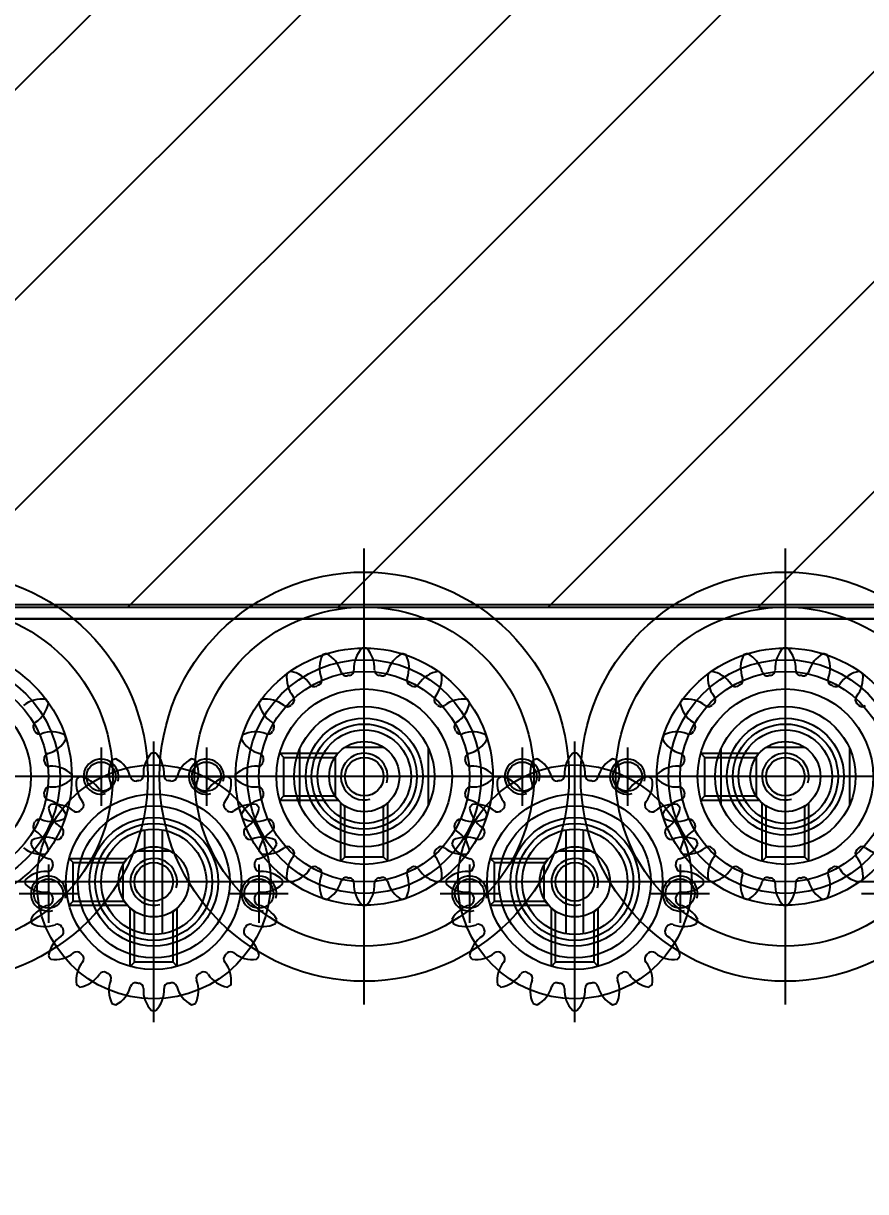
# Model space of a CAD drawing. Header units: inches. Extents: x 0 to 77285, y -118 to 40065.
# Drawn here: x 16014.5 to 16086.5, y 25645.6 to 25745.5 of the extents above; entities that cross this region are included whole.
import ezdxf

# ---------------------------------------------------------------- set-up
doc = ezdxf.new("R2010")
doc.units = ezdxf.units.IN
doc.header["$LTSCALE"] = 5
doc.header["$MEASUREMENT"] = 0
doc.layers.add('A', color=8, linetype='Continuous')
doc.styles.add('SCI', font='')
doc.styles.get('SCI').set_extended_font_data('Gulim')
doc.dimstyles.new('SCH', dxfattribs={"dimtxt": 2.5, "dimasz": 2, "dimexe": 1.25, "dimexo": 0.625, "dimtad": 1, "dimdec": 8, "dimtxsty": 'SCI', "dimcen": 2.5, "dimclrd": 4, "dimclre": 4, "dimclrt": 7, "dimadec": 8, "dimazin": 2, "dimtfac": 1, "dimtdec": 8, "dimtmove": 0, "dimatfit": 3, "dimfxl": 1, "dimarcsym": 0})

# ---------------------------------------------------------------- blocks, each defined once
blk = doc.blocks.new('A$Cc399747e')
h = blk.add_hatch()
h.set_pattern_fill('ANSI31', color=256, scale=4)
h.set_pattern_definition([(45, (8624.277, 63861.461), (-8.980256, 8.980256), [])])
h.paths.add_polyline_path([(1444.797, 581), (1044.797, 581), (1044.797, 281), (1444.797, 281)])
for p, q in [((1221.797, 616.5), (1221.797, 592.5)), ((1257.797, 616.5), (1257.797, 592.5)), ((1203.797, 615), (1203.797, 576)), ((1239.797, 615), (1239.797, 576)), ((1219.797, 611.729), (1219.797, 606.736)), ((1219.797, 611.729), (1220.147, 611.379)), ((1221.797, 612), (1221.797, 597)), ((1223.797, 611.729), (1223.447, 611.379)), ((1223.797, 611.729), (1223.797, 606.736)), ((1255.797, 611.729), (1255.797, 606.736)), ((1255.797, 611.729), (1256.147, 611.379)), ((1257.797, 612), (1257.797, 597)), ((1259.797, 611.729), (1259.447, 611.379)), ((1259.797, 611.729), (1259.797, 606.736)), ((1220.147, 611.379), (1223.447, 611.379)), ((1220.147, 611.379), (1220.147, 607.086)), ((1223.447, 611.379), (1223.447, 607.086)), ((1256.147, 611.379), (1259.447, 611.379)), ((1256.147, 611.379), (1256.147, 607.086)), ((1259.447, 611.379), (1259.447, 607.086)), ((1221.797, 610), (1221.797, 599)), ((1257.797, 610), (1257.797, 599)), ((1203.797, 608.5), (1203.797, 582.5)), ((1221.047, 608.937), (1221.047, 600.063)), ((1222.547, 608.937), (1222.547, 600.063)), ((1239.797, 608.5), (1239.797, 582.5)), ((1257.047, 608.937), (1257.047, 600.063)), ((1258.547, 608.937), (1258.547, 600.063)), ((1203.797, 607.5), (1203.797, 583.5)), ((1212.797, 603), (1212.797, 608)), ((1230.797, 603), (1230.797, 608)), ((1239.797, 607.5), (1239.797, 583.5)), ((1248.797, 603), (1248.797, 608)), ((1266.797, 603), (1266.797, 608)), ((1220.147, 607.086), (1219.797, 606.736)), ((1220.147, 607.086), (1220.277, 607.086)), ((1223.318, 607.086), (1223.447, 607.086)), ((1223.447, 607.086), (1223.797, 606.736)), ((1229.026, 606.5), (1224.033, 606.5)), ((1224.383, 606.15), (1224.033, 606.5)), ((1229.026, 606.5), (1228.676, 606.15)), ((1256.147, 607.086), (1255.797, 606.736)), ((1256.147, 607.086), (1256.277, 607.086)), ((1259.318, 607.086), (1259.447, 607.086)), ((1259.447, 607.086), (1259.797, 606.736)), ((1265.026, 606.5), (1260.033, 606.5)), ((1260.383, 606.15), (1260.033, 606.5)), ((1265.026, 606.5), (1264.676, 606.15)), ((1197.297, 605.5), (1192.297, 605.5)), ((1215.297, 605.5), (1210.297, 605.5)), ((1224.383, 606.15), (1224.383, 606.021)), ((1228.676, 606.15), (1224.383, 606.15)), ((1224.438, 603.077), (1224.438, 605.923)), ((1233.297, 605.5), (1228.297, 605.5)), ((1228.676, 606.15), (1228.676, 602.85)), ((1251.297, 605.5), (1246.297, 605.5)), ((1260.383, 606.15), (1260.383, 606.021)), ((1264.676, 606.15), (1260.383, 606.15)), ((1260.438, 603.077), (1260.438, 605.923)), ((1269.297, 605.5), (1264.297, 605.5)), ((1264.676, 606.15), (1264.676, 602.85)), ((1173.797, 604.5), (1197.797, 604.5)), ((1209.797, 604.5), (1233.797, 604.5)), ((1214.297, 604.5), (1229.297, 604.5)), ((1216.297, 604.5), (1227.297, 604.5)), ((1245.797, 604.5), (1269.797, 604.5)), ((1250.297, 604.5), (1265.297, 604.5)), ((1252.297, 604.5), (1263.297, 604.5)), ((1201.797, 602.729), (1201.797, 597.736)), ((1201.797, 602.729), (1202.147, 602.379)), ((1205.797, 602.729), (1205.447, 602.379)), ((1205.797, 602.729), (1205.797, 597.736)), ((1224.383, 602.85), (1224.033, 602.5)), ((1229.026, 602.5), (1224.033, 602.5)), ((1224.383, 602.979), (1224.383, 602.85)), ((1228.676, 602.85), (1224.383, 602.85)), ((1229.026, 602.5), (1228.676, 602.85)), ((1237.797, 602.729), (1237.797, 597.736)), ((1237.797, 602.729), (1238.147, 602.379)), ((1241.797, 602.729), (1241.447, 602.379)), ((1241.797, 602.729), (1241.797, 597.736)), ((1260.383, 602.85), (1260.033, 602.5)), ((1265.026, 602.5), (1260.033, 602.5)), ((1260.383, 602.979), (1260.383, 602.85)), ((1264.676, 602.85), (1260.383, 602.85)), ((1265.026, 602.5), (1264.676, 602.85)), ((1202.147, 602.379), (1205.447, 602.379)), ((1202.147, 602.379), (1202.147, 598.086)), ((1205.447, 602.379), (1205.447, 598.086)), ((1223.22, 601.859), (1220.374, 601.859)), ((1238.147, 602.379), (1241.447, 602.379)), ((1238.147, 602.379), (1238.147, 598.086)), ((1241.447, 602.379), (1241.447, 598.086)), ((1259.22, 601.859), (1256.374, 601.859)), ((1198.297, 597.898), (1198.297, 593.102)), ((1202.147, 598.086), (1201.797, 597.736)), ((1202.147, 598.086), (1202.277, 598.086)), ((1205.318, 598.086), (1205.447, 598.086)), ((1205.447, 598.086), (1205.797, 597.736)), ((1211.026, 597.5), (1206.033, 597.5)), ((1206.383, 597.15), (1206.033, 597.5)), ((1209.297, 597.898), (1209.297, 593.102)), ((1211.026, 597.5), (1210.676, 597.15)), ((1217.297, 593), (1217.297, 598)), ((1226.297, 593), (1226.297, 598)), ((1234.297, 597.898), (1234.297, 593.102)), ((1238.147, 598.086), (1237.797, 597.736)), ((1238.147, 598.086), (1238.277, 598.086)), ((1241.318, 598.086), (1241.447, 598.086)), ((1241.447, 598.086), (1241.797, 597.736)), ((1247.026, 597.5), (1242.033, 597.5)), ((1242.383, 597.15), (1242.033, 597.5)), ((1245.297, 597.898), (1245.297, 593.102)), ((1247.026, 597.5), (1246.676, 597.15)), ((1253.297, 593), (1253.297, 598)), ((1262.297, 593), (1262.297, 598)), ((1206.298, 593.843), (1206.298, 597.157)), ((1206.383, 597.15), (1206.383, 597.021)), ((1210.676, 597.15), (1206.383, 597.15)), ((1210.676, 597.15), (1210.676, 593.85)), ((1242.298, 593.843), (1242.298, 597.157)), ((1242.383, 597.15), (1242.383, 597.021)), ((1246.676, 597.15), (1242.383, 597.15)), ((1246.676, 597.15), (1246.676, 593.85)), ((1184.297, 595.5), (1223.297, 595.5)), ((1190.797, 595.5), (1216.797, 595.5)), ((1191.797, 595.5), (1215.797, 595.5)), ((1219.797, 595.5), (1214.797, 595.5)), ((1220.297, 595.5), (1259.297, 595.5)), ((1228.797, 595.5), (1223.797, 595.5)), ((1226.797, 595.5), (1252.797, 595.5)), ((1227.797, 595.5), (1251.797, 595.5)), ((1255.797, 595.5), (1250.797, 595.5)), ((1256.297, 595.5), (1295.297, 595.5)), ((1264.797, 595.5), (1259.797, 595.5)), ((1262.797, 595.5), (1288.797, 595.5)), ((1263.797, 595.5), (1287.797, 595.5)), ((1206.383, 593.85), (1206.033, 593.5)), ((1211.026, 593.5), (1206.033, 593.5)), ((1206.383, 593.979), (1206.383, 593.85)), ((1210.676, 593.85), (1206.383, 593.85)), ((1211.026, 593.5), (1210.676, 593.85)), ((1242.383, 593.85), (1242.033, 593.5)), ((1247.026, 593.5), (1242.033, 593.5)), ((1242.383, 593.979), (1242.383, 593.85)), ((1246.676, 593.85), (1242.383, 593.85)), ((1247.026, 593.5), (1246.676, 593.85)), ((1202.14, 592.999), (1205.454, 592.999)), ((1238.14, 592.999), (1241.454, 592.999)), ((1617.797, 582), (1042.797, 582)), ((1444.797, 581), (1044.797, 581)), ((1444.797, 581), (1044.797, 581))]:
    blk.add_line(p, q)
at = {"ltscale": 3}
for p, q in [((1042.797, 582), (1617.797, 582)), ((1042.797, 580.8), (1617.797, 580.8))]:
    blk.add_line(p, q, dxfattribs=at)
for centre, radius in [((1221.797, 604.5), 10), ((1257.797, 604.5), 10), ((1203.797, 595.5), 17.5), ((1239.797, 595.5), 17.5), ((1275.797, 595.5), 17.5), ((1221.797, 604.5), 7.5), ((1257.797, 604.5), 7.5), ((1221.797, 604.5), 6.5), ((1257.797, 604.5), 6.5), ((1203.797, 595.5), 14.5), ((1221.797, 604.5), 5.5), ((1221.797, 604.5), 5), ((1239.797, 595.5), 14.5), ((1257.797, 604.5), 5.5), ((1257.797, 604.5), 5), ((1275.797, 595.5), 14.5), ((1221.797, 604.5), 4.5), ((1221.797, 604.5), 4.5), ((1257.797, 604.5), 4.5), ((1257.797, 604.5), 4.5), ((1221.797, 604.5), 3), ((1221.797, 604.5), 3), ((1257.797, 604.5), 3), ((1257.797, 604.5), 3), ((1203.797, 595.5), 11), ((1212.797, 605.5), 1.25), ((1239.797, 595.5), 11), ((1230.797, 605.5), 1.25), ((1248.797, 605.5), 1.25), ((1275.797, 595.5), 11), ((1266.797, 605.5), 1.25), ((1203.797, 595.5), 10), ((1221.797, 604.5), 1.65), ((1239.797, 595.5), 10), ((1257.797, 604.5), 1.65), ((1275.797, 595.5), 10), ((1203.797, 595.5), 9), ((1239.797, 595.5), 9), ((1275.797, 595.5), 9), ((1203.797, 595.5), 7.5), ((1239.797, 595.5), 7.5), ((1275.797, 595.5), 7.5), ((1203.797, 595.5), 6), ((1239.797, 595.5), 6), ((1203.797, 595.5), 5), ((1239.797, 595.5), 5), ((1203.797, 595.5), 4.5), ((1203.797, 595.5), 4), ((1239.797, 595.5), 4.5), ((1239.797, 595.5), 4), ((1203.797, 595.5), 3), ((1203.797, 595.5), 3), ((1239.797, 595.5), 3), ((1239.797, 595.5), 3), ((1203.797, 595.5), 1.65), ((1217.297, 595.5), 1.25), ((1226.297, 595.5), 1.25), ((1239.797, 595.5), 1.65), ((1253.297, 595.5), 1.25), ((1262.297, 595.5), 1.25)]:
    blk.add_circle(centre, radius)
for centre, radius, start, end in [((1223.409, 613.758), 2.5, 135.86546, 183.15785), ((1221.797, 604.5), 11, 90, 90.94936), ((1221.797, 604.5), 11, 89.05064, 90), ((1220.185, 613.758), 2.5, 356.84215, 44.13454), ((1259.409, 613.758), 2.5, 135.86546, 183.15785), ((1257.797, 604.5), 11, 90, 90.94936), ((1257.797, 604.5), 11, 89.05064, 90), ((1256.185, 613.758), 2.5, 356.84215, 44.13454), ((1220.47, 613.803), 2.5, 153.86546, 201.15785), ((1221.797, 604.5), 11, 108, 108.94936), ((1221.797, 604.5), 11, 107.05064, 108), ((1217.403, 612.806), 2.5, 14.84215, 62.13454), ((1226.191, 612.806), 2.5, 117.86546, 165.15785), ((1221.797, 604.5), 11, 72, 72.94936), ((1221.797, 604.5), 11, 71.05064, 72), ((1223.125, 613.803), 2.5, 338.84215, 26.13454), ((1256.47, 613.803), 2.5, 153.86546, 201.15785), ((1257.797, 604.5), 11, 108, 108.94936), ((1257.797, 604.5), 11, 107.05064, 108), ((1253.403, 612.806), 2.5, 14.84215, 62.13454), ((1262.191, 612.806), 2.5, 117.86546, 165.15785), ((1257.797, 604.5), 11, 72, 72.94936), ((1257.797, 604.5), 11, 71.05064, 72), ((1259.125, 613.803), 2.5, 338.84215, 26.13454), ((1221.797, 604.5), 11, 125.05064, 126), ((1215.052, 611.042), 2.5, 32.84215, 80.13454), ((1220.247, 613.56), 0.442, 194.84215, 279.71096), ((1220.472, 613.596), 0.442, 278.28904, 3.15785), ((1223.122, 613.596), 0.442, 176.84215, 261.71096), ((1223.348, 613.56), 0.442, 260.28904, 345.15785), ((1228.543, 611.042), 2.5, 99.86546, 147.15785), ((1221.797, 604.5), 11, 54, 54.94936), ((1257.797, 604.5), 11, 125.05064, 126), ((1251.052, 611.042), 2.5, 32.84215, 80.13454), ((1256.247, 613.56), 0.442, 194.84215, 279.71096), ((1256.472, 613.596), 0.442, 278.28904, 3.15785), ((1259.122, 613.596), 0.442, 176.84215, 261.71096), ((1259.348, 613.56), 0.442, 260.28904, 345.15785), ((1264.543, 611.042), 2.5, 99.86546, 147.15785), ((1257.797, 604.5), 11, 54, 54.94936), ((1217.66, 612.937), 2.5, 171.86546, 219.15785), ((1221.797, 604.5), 11, 126, 126.94936), ((1217.726, 612.741), 0.442, 296.28904, 21.15785), ((1221.797, 604.5), 8.75, 99, 99.71096), ((1221.797, 604.5), 8.75, 98.28904, 99), ((1221.797, 604.5), 8.75, 81, 81.71096), ((1221.797, 604.5), 8.75, 80.28904, 81), ((1225.868, 612.741), 0.442, 158.84215, 243.71096), ((1225.935, 612.937), 2.5, 320.84215, 8.13454), ((1221.797, 604.5), 11, 53.05064, 54), ((1253.66, 612.937), 2.5, 171.86546, 219.15785), ((1257.797, 604.5), 11, 126, 126.94936), ((1253.726, 612.741), 0.442, 296.28904, 21.15785), ((1257.797, 604.5), 8.75, 99, 99.71096), ((1257.797, 604.5), 8.75, 98.28904, 99), ((1257.797, 604.5), 8.75, 81, 81.71096), ((1257.797, 604.5), 8.75, 80.28904, 81), ((1261.868, 612.741), 0.442, 158.84215, 243.71096), ((1261.935, 612.937), 2.5, 320.84215, 8.13454), ((1257.797, 604.5), 11, 53.05064, 54), ((1217.523, 612.637), 0.442, 212.84215, 297.71096), ((1221.797, 604.5), 8.75, 117, 117.71096), ((1221.797, 604.5), 8.75, 116.28904, 117), ((1221.797, 604.5), 8.75, 63, 63.71096), ((1221.797, 604.5), 8.75, 62.28904, 63), ((1226.071, 612.637), 0.442, 242.28904, 327.15785), ((1253.523, 612.637), 0.442, 212.84215, 297.71096), ((1257.797, 604.5), 8.75, 117, 117.71096), ((1257.797, 604.5), 8.75, 116.28904, 117), ((1257.797, 604.5), 8.75, 63, 63.71096), ((1257.797, 604.5), 8.75, 62.28904, 63), ((1262.071, 612.637), 0.442, 242.28904, 327.15785), ((1221.797, 604.5), 11, 144, 144.94936), ((1215.255, 611.246), 2.5, 189.86546, 237.15785), ((1221.797, 604.5), 11, 143.05064, 144), ((1213.36, 608.637), 2.5, 50.84215, 98.13454), ((1215.218, 610.918), 0.442, 230.84215, 315.71096), ((1221.797, 604.5), 8.75, 135, 135.71096), ((1221.797, 604.5), 8.75, 134.28904, 135), ((1215.379, 611.08), 0.442, 314.28904, 39.15785), ((1228.215, 611.08), 0.442, 140.84215, 225.71096), ((1221.797, 604.5), 8.75, 45, 45.71096), ((1221.797, 604.5), 8.75, 44.28904, 45), ((1228.377, 610.918), 0.442, 224.28904, 309.15785), ((1230.234, 608.637), 2.5, 81.86546, 129.15785), ((1228.339, 611.246), 2.5, 302.84215, 350.13454), ((1221.797, 604.5), 11, 36, 36.94936), ((1221.797, 604.5), 11, 35.05064, 36), ((1257.797, 604.5), 11, 144, 144.94936), ((1251.255, 611.246), 2.5, 189.86546, 237.15785), ((1257.797, 604.5), 11, 143.05064, 144), ((1249.36, 608.637), 2.5, 50.84215, 98.13454), ((1251.218, 610.918), 0.442, 230.84215, 315.71096), ((1257.797, 604.5), 8.75, 135, 135.71096), ((1257.797, 604.5), 8.75, 134.28904, 135), ((1251.379, 611.08), 0.442, 314.28904, 39.15785), ((1264.215, 611.08), 0.442, 140.84215, 225.71096), ((1257.797, 604.5), 8.75, 45, 45.71096), ((1257.797, 604.5), 8.75, 44.28904, 45), ((1264.377, 610.918), 0.442, 224.28904, 309.15785), ((1266.234, 608.637), 2.5, 81.86546, 129.15785), ((1264.339, 611.246), 2.5, 302.84215, 350.13454), ((1257.797, 604.5), 11, 36, 36.94936), ((1257.797, 604.5), 11, 35.05064, 36), ((1213.66, 608.774), 0.442, 332.28904, 57.15785), ((1221.797, 604.5), 8.75, 153, 153.71096), ((1221.797, 604.5), 8.75, 152.28904, 153), ((1229.935, 608.774), 0.442, 122.84215, 207.71096), ((1221.797, 604.5), 8.75, 27, 27.71096), ((1221.797, 604.5), 8.75, 26.28904, 27), ((1249.66, 608.774), 0.442, 332.28904, 57.15785), ((1257.797, 604.5), 8.75, 153, 153.71096), ((1257.797, 604.5), 8.75, 152.28904, 153), ((1265.935, 608.774), 0.442, 122.84215, 207.71096), ((1257.797, 604.5), 8.75, 27, 27.71096), ((1257.797, 604.5), 8.75, 26.28904, 27), ((1221.797, 604.5), 11, 162, 162.94936), ((1213.491, 608.894), 2.5, 207.86546, 255.15785), ((1221.797, 604.5), 11, 161.05064, 162), ((1212.495, 605.828), 2.5, 68.84215, 116.13454), ((1213.556, 608.571), 0.442, 248.84215, 333.71096), ((1230.038, 608.571), 0.442, 206.28904, 291.15785), ((1231.1, 605.828), 2.5, 63.86546, 111.15785), ((1230.104, 608.894), 2.5, 284.84215, 332.13454), ((1221.797, 604.5), 11, 18, 18.94936), ((1221.797, 604.5), 11, 17.05064, 18), ((1257.797, 604.5), 11, 162, 162.94936), ((1249.491, 608.894), 2.5, 207.86546, 255.15785), ((1257.797, 604.5), 11, 161.05064, 162), ((1248.495, 605.828), 2.5, 68.84215, 116.13454), ((1249.556, 608.571), 0.442, 248.84215, 333.71096), ((1266.038, 608.571), 0.442, 206.28904, 291.15785), ((1267.1, 605.828), 2.5, 63.86546, 111.15785), ((1266.104, 608.894), 2.5, 284.84215, 332.13454), ((1257.797, 604.5), 11, 18, 18.94936), ((1257.797, 604.5), 11, 17.05064, 18), ((1205.409, 604.758), 2.5, 135.86546, 183.15785), ((1203.797, 595.5), 11, 90, 90.94936), ((1203.797, 595.5), 11, 89.05064, 90), ((1202.185, 604.758), 2.5, 356.84215, 44.13454), ((1212.797, 605.5), 1.5, 165, 105), ((1212.737, 606.051), 0.442, 350.28904, 75.15785), ((1221.797, 604.5), 2, 165, 105), ((1230.797, 605.5), 1.5, 165, 105), ((1230.857, 606.051), 0.442, 104.84215, 189.71096), ((1241.409, 604.758), 2.5, 135.86546, 183.15785), ((1239.797, 595.5), 11, 90, 90.94936), ((1239.797, 595.5), 11, 89.05064, 90), ((1238.185, 604.758), 2.5, 356.84215, 44.13454), ((1248.797, 605.5), 1.5, 165, 105), ((1248.737, 606.051), 0.442, 350.28904, 75.15785), ((1257.797, 604.5), 2, 165, 105), ((1266.797, 605.5), 1.5, 165, 105), ((1266.857, 606.051), 0.442, 104.84215, 189.71096), ((1202.47, 604.803), 2.5, 153.86546, 201.15785), ((1203.797, 595.5), 11, 108, 108.94936), ((1203.797, 595.5), 11, 107.05064, 108), ((1199.403, 603.806), 2.5, 14.84215, 62.13454), ((1208.191, 603.806), 2.5, 117.86546, 165.15785), ((1203.797, 595.5), 11, 72, 72.94936), ((1203.797, 595.5), 11, 71.05064, 72), ((1205.125, 604.803), 2.5, 338.84215, 26.13454), ((1212.702, 605.825), 0.442, 266.84215, 351.71096), ((1221.797, 604.5), 8.75, 171, 171.71096), ((1221.797, 604.5), 8.75, 170.28904, 171), ((1221.797, 604.5), 8.75, 9, 9.71096), ((1221.797, 604.5), 8.75, 8.28904, 9), ((1230.893, 605.825), 0.442, 188.28904, 273.15785), ((1238.47, 604.803), 2.5, 153.86546, 201.15785), ((1239.797, 595.5), 11, 108, 108.94936), ((1239.797, 595.5), 11, 107.05064, 108), ((1235.403, 603.806), 2.5, 14.84215, 62.13454), ((1244.191, 603.806), 2.5, 117.86546, 165.15785), ((1239.797, 595.5), 11, 72, 72.94936), ((1239.797, 595.5), 11, 71.05064, 72), ((1241.125, 604.803), 2.5, 338.84215, 26.13454), ((1248.702, 605.825), 0.442, 266.84215, 351.71096), ((1257.797, 604.5), 8.75, 171, 171.71096), ((1257.797, 604.5), 8.75, 170.28904, 171), ((1257.797, 604.5), 8.75, 9, 9.71096), ((1257.797, 604.5), 8.75, 8.28904, 9), ((1266.893, 605.825), 0.442, 188.28904, 273.15785), ((1203.797, 595.5), 11, 125.05064, 126), ((1197.052, 602.042), 2.5, 32.84215, 80.13454), ((1202.472, 604.596), 0.442, 278.28904, 3.15785), ((1205.122, 604.596), 0.442, 176.84215, 261.71096), ((1210.543, 602.042), 2.5, 99.86546, 147.15785), ((1203.797, 595.5), 11, 54, 54.94936), ((1221.797, 604.5), 11, 179.05064, 180), ((1221.797, 604.5), 11, 180, 180.94936), ((1212.54, 602.888), 2.5, 86.84215, 134.13454), ((1231.055, 602.888), 2.5, 45.86546, 93.15785), ((1221.797, 604.5), 11, 360, 0.94936), ((1221.797, 604.5), 11, 359.05064, 0), ((1239.797, 595.5), 11, 125.05064, 126), ((1233.052, 602.042), 2.5, 32.84215, 80.13454), ((1238.472, 604.596), 0.442, 278.28904, 3.15785), ((1241.122, 604.596), 0.442, 176.84215, 261.71096), ((1246.543, 602.042), 2.5, 99.86546, 147.15785), ((1239.797, 595.5), 11, 54, 54.94936), ((1257.797, 604.5), 11, 179.05064, 180), ((1257.797, 604.5), 11, 180, 180.94936), ((1248.54, 602.888), 2.5, 86.84215, 134.13454), ((1267.055, 602.888), 2.5, 45.86546, 93.15785), ((1257.797, 604.5), 11, 360, 0.94936), ((1257.797, 604.5), 11, 359.05064, 0), ((1199.66, 603.937), 2.5, 171.86546, 219.15785), ((1203.797, 595.5), 11, 126, 126.94936), ((1199.726, 603.741), 0.442, 296.28904, 21.15785), ((1202.247, 604.56), 0.442, 194.84215, 279.71096), ((1203.797, 595.5), 8.75, 99, 99.71096), ((1203.797, 595.5), 8.75, 98.28904, 99), ((1203.797, 595.5), 8.75, 81, 81.71096), ((1203.797, 595.5), 8.75, 80.28904, 81), ((1205.348, 604.56), 0.442, 260.28904, 345.15785), ((1207.868, 603.741), 0.442, 158.84215, 243.71096), ((1207.935, 603.937), 2.5, 320.84215, 8.13454), ((1203.797, 595.5), 11, 53.05064, 54), ((1212.54, 606.112), 2.5, 225.86546, 273.15785), ((1212.702, 603.175), 0.442, 8.28904, 93.15785), ((1230.893, 603.175), 0.442, 86.84215, 171.71096), ((1231.055, 606.112), 2.5, 266.84215, 314.13454), ((1235.66, 603.937), 2.5, 171.86546, 219.15785), ((1239.797, 595.5), 11, 126, 126.94936), ((1235.726, 603.741), 0.442, 296.28904, 21.15785), ((1238.247, 604.56), 0.442, 194.84215, 279.71096), ((1239.797, 595.5), 8.75, 99, 99.71096), ((1239.797, 595.5), 8.75, 98.28904, 99), ((1239.797, 595.5), 8.75, 81, 81.71096), ((1239.797, 595.5), 8.75, 80.28904, 81), ((1241.348, 604.56), 0.442, 260.28904, 345.15785), ((1243.868, 603.741), 0.442, 158.84215, 243.71096), ((1243.935, 603.937), 2.5, 320.84215, 8.13454), ((1239.797, 595.5), 11, 53.05064, 54), ((1248.54, 606.112), 2.5, 225.86546, 273.15785), ((1248.702, 603.175), 0.442, 8.28904, 93.15785), ((1266.893, 603.175), 0.442, 86.84215, 171.71096), ((1267.055, 606.112), 2.5, 266.84215, 314.13454), ((1199.523, 603.637), 0.442, 212.84215, 297.71096), ((1203.797, 595.5), 8.75, 117, 117.71096), ((1203.797, 595.5), 8.75, 116.28904, 117), ((1203.797, 595.5), 8.75, 63, 63.71096), ((1203.797, 595.5), 8.75, 62.28904, 63), ((1208.071, 603.637), 0.442, 242.28904, 327.15785), ((1213.491, 600.106), 2.5, 104.84215, 152.13454), ((1212.737, 602.95), 0.442, 284.84215, 9.71096), ((1221.797, 604.5), 8.75, 188.28904, 189), ((1221.797, 604.5), 8.75, 189, 189.71096), ((1230.857, 602.95), 0.442, 170.28904, 255.15785), ((1221.797, 604.5), 8.75, 350.28904, 351), ((1221.797, 604.5), 8.75, 351, 351.71096), ((1230.104, 600.106), 2.5, 27.86546, 75.15785), ((1235.523, 603.637), 0.442, 212.84215, 297.71096), ((1239.797, 595.5), 8.75, 117, 117.71096), ((1239.797, 595.5), 8.75, 116.28904, 117), ((1239.797, 595.5), 8.75, 63, 63.71096), ((1239.797, 595.5), 8.75, 62.28904, 63), ((1244.071, 603.637), 0.442, 242.28904, 327.15785), ((1249.491, 600.106), 2.5, 104.84215, 152.13454), ((1248.737, 602.95), 0.442, 284.84215, 9.71096), ((1257.797, 604.5), 8.75, 188.28904, 189), ((1257.797, 604.5), 8.75, 189, 189.71096), ((1266.857, 602.95), 0.442, 170.28904, 255.15785), ((1257.797, 604.5), 8.75, 350.28904, 351), ((1257.797, 604.5), 8.75, 351, 351.71096), ((1266.104, 600.106), 2.5, 27.86546, 75.15785), ((1195.36, 599.637), 2.5, 50.84215, 98.13454), ((1197.218, 601.918), 0.442, 230.84215, 315.71096), ((1203.797, 595.5), 8.75, 135, 135.71096), ((1203.797, 595.5), 8.75, 134.28904, 135), ((1197.379, 602.08), 0.442, 314.28904, 39.15785), ((1210.215, 602.08), 0.442, 140.84215, 225.71096), ((1203.797, 595.5), 8.75, 45, 45.71096), ((1203.797, 595.5), 8.75, 44.28904, 45), ((1210.377, 601.918), 0.442, 224.28904, 309.15785), ((1212.234, 599.637), 2.5, 81.86546, 129.15785), ((1210.339, 602.246), 2.5, 302.84215, 350.13454), ((1203.797, 595.5), 11, 36, 36.94936), ((1203.797, 595.5), 11, 35.05064, 36), ((1239.797, 595.5), 11, 144, 144.94936), ((1233.255, 602.246), 2.5, 189.86546, 237.15785), ((1239.797, 595.5), 11, 143.05064, 144), ((1231.36, 599.637), 2.5, 50.84215, 98.13454), ((1233.218, 601.918), 0.442, 230.84215, 315.71096), ((1239.797, 595.5), 8.75, 135, 135.71096), ((1239.797, 595.5), 8.75, 134.28904, 135), ((1233.379, 602.08), 0.442, 314.28904, 39.15785), ((1246.215, 602.08), 0.442, 140.84215, 225.71096), ((1239.797, 595.5), 8.75, 45, 45.71096), ((1239.797, 595.5), 8.75, 44.28904, 45), ((1246.377, 601.918), 0.442, 224.28904, 309.15785), ((1248.234, 599.637), 2.5, 81.86546, 129.15785), ((1246.339, 602.246), 2.5, 302.84215, 350.13454), ((1239.797, 595.5), 11, 36, 36.94936), ((1239.797, 595.5), 11, 35.05064, 36), ((1275.797, 595.5), 11, 144, 144.94936), ((1269.255, 602.246), 2.5, 189.86546, 237.15785), ((1275.797, 595.5), 11, 143.05064, 144), ((1267.36, 599.637), 2.5, 50.84215, 98.13454), ((1221.797, 604.5), 11, 197.05064, 198), ((1221.797, 604.5), 11, 198, 198.94936), ((1212.495, 603.172), 2.5, 243.86546, 291.15785), ((1213.556, 600.429), 0.442, 26.28904, 111.15785), ((1221.797, 604.5), 8.75, 206.28904, 207), ((1221.797, 604.5), 8.75, 207, 207.71096), ((1221.797, 604.5), 8.75, 332.28904, 333), ((1221.797, 604.5), 8.75, 333, 333.71096), ((1230.038, 600.429), 0.442, 68.84215, 153.71096), ((1231.1, 603.172), 2.5, 248.84215, 296.13454), ((1221.797, 604.5), 11, 341.05064, 342), ((1221.797, 604.5), 11, 342, 342.94936), ((1257.797, 604.5), 11, 197.05064, 198), ((1257.797, 604.5), 11, 198, 198.94936), ((1248.495, 603.172), 2.5, 243.86546, 291.15785), ((1249.556, 600.429), 0.442, 26.28904, 111.15785), ((1257.797, 604.5), 8.75, 206.28904, 207), ((1257.797, 604.5), 8.75, 207, 207.71096), ((1257.797, 604.5), 8.75, 332.28904, 333), ((1257.797, 604.5), 8.75, 333, 333.71096), ((1266.038, 600.429), 0.442, 68.84215, 153.71096), ((1267.1, 603.172), 2.5, 248.84215, 296.13454), ((1257.797, 604.5), 11, 341.05064, 342), ((1257.797, 604.5), 11, 342, 342.94936), ((1211.935, 599.774), 0.442, 122.84215, 207.71096), ((1203.797, 595.5), 8.75, 27, 27.71096), ((1203.797, 595.5), 8.75, 26.28904, 27), ((1215.255, 597.754), 2.5, 122.84215, 170.13454), ((1213.66, 600.226), 0.442, 302.84215, 27.71096), ((1229.935, 600.226), 0.442, 152.28904, 237.15785), ((1228.339, 597.754), 2.5, 9.86546, 57.15785), ((1231.66, 599.774), 0.442, 332.28904, 57.15785), ((1239.797, 595.5), 8.75, 153, 153.71096), ((1239.797, 595.5), 8.75, 152.28904, 153), ((1247.935, 599.774), 0.442, 122.84215, 207.71096), ((1239.797, 595.5), 8.75, 27, 27.71096), ((1239.797, 595.5), 8.75, 26.28904, 27), ((1251.255, 597.754), 2.5, 122.84215, 170.13454), ((1249.66, 600.226), 0.442, 302.84215, 27.71096), ((1265.935, 600.226), 0.442, 152.28904, 237.15785), ((1264.339, 597.754), 2.5, 9.86546, 57.15785), ((1267.66, 599.774), 0.442, 332.28904, 57.15785), ((1275.797, 595.5), 8.75, 153, 153.71096), ((1275.797, 595.5), 8.75, 152.28904, 153), ((1212.038, 599.571), 0.442, 206.28904, 291.15785), ((1213.1, 596.828), 2.5, 63.86546, 111.15785), ((1212.104, 599.894), 2.5, 284.84215, 332.13454), ((1203.797, 595.5), 11, 18, 18.94936), ((1203.797, 595.5), 11, 17.05064, 18), ((1215.218, 598.082), 0.442, 44.28904, 129.15785), ((1228.377, 598.082), 0.442, 50.84215, 135.71096), ((1239.797, 595.5), 11, 162, 162.94936), ((1231.491, 599.894), 2.5, 207.86546, 255.15785), ((1239.797, 595.5), 11, 161.05064, 162), ((1230.495, 596.828), 2.5, 68.84215, 116.13454), ((1231.556, 599.571), 0.442, 248.84215, 333.71096), ((1248.038, 599.571), 0.442, 206.28904, 291.15785), ((1249.1, 596.828), 2.5, 63.86546, 111.15785), ((1248.104, 599.894), 2.5, 284.84215, 332.13454), ((1239.797, 595.5), 11, 18, 18.94936), ((1239.797, 595.5), 11, 17.05064, 18), ((1251.218, 598.082), 0.442, 44.28904, 129.15785), ((1264.377, 598.082), 0.442, 50.84215, 135.71096), ((1275.797, 595.5), 11, 162, 162.94936), ((1267.491, 599.894), 2.5, 207.86546, 255.15785), ((1275.797, 595.5), 11, 161.05064, 162), ((1266.495, 596.828), 2.5, 68.84215, 116.13454), ((1267.556, 599.571), 0.442, 248.84215, 333.71096), ((1203.797, 595.5), 2, 165, 105), ((1212.857, 597.051), 0.442, 104.84215, 189.71096), ((1221.797, 604.5), 11, 215.05064, 216), ((1221.797, 604.5), 11, 216, 216.94936), ((1213.36, 600.363), 2.5, 261.86546, 309.15785), ((1217.66, 596.063), 2.5, 140.84215, 188.13454), ((1221.797, 604.5), 8.75, 224.28904, 225), ((1221.797, 604.5), 8.75, 225, 225.71096), ((1215.379, 597.921), 0.442, 320.84215, 45.71096), ((1228.215, 597.921), 0.442, 134.28904, 219.15785), ((1225.935, 596.063), 2.5, 351.86546, 39.15785), ((1221.797, 604.5), 8.75, 314.28904, 315), ((1221.797, 604.5), 8.75, 315, 315.71096), ((1230.234, 600.363), 2.5, 230.84215, 278.13454), ((1221.797, 604.5), 11, 323.05064, 324), ((1221.797, 604.5), 11, 324, 324.94936), ((1230.737, 597.051), 0.442, 350.28904, 75.15785), ((1239.797, 595.5), 2, 165, 105), ((1248.857, 597.051), 0.442, 104.84215, 189.71096), ((1257.797, 604.5), 11, 215.05064, 216), ((1257.797, 604.5), 11, 216, 216.94936), ((1249.36, 600.363), 2.5, 261.86546, 309.15785), ((1253.66, 596.063), 2.5, 140.84215, 188.13454), ((1257.797, 604.5), 8.75, 224.28904, 225), ((1257.797, 604.5), 8.75, 225, 225.71096), ((1251.379, 597.921), 0.442, 320.84215, 45.71096), ((1264.215, 597.921), 0.442, 134.28904, 219.15785), ((1261.935, 596.063), 2.5, 351.86546, 39.15785), ((1257.797, 604.5), 8.75, 314.28904, 315), ((1257.797, 604.5), 8.75, 315, 315.71096), ((1266.234, 600.363), 2.5, 230.84215, 278.13454), ((1257.797, 604.5), 11, 323.05064, 324), ((1257.797, 604.5), 11, 324, 324.94936), ((1266.737, 597.051), 0.442, 350.28904, 75.15785), ((1203.797, 595.5), 8.75, 9, 9.71096), ((1203.797, 595.5), 8.75, 8.28904, 9), ((1212.893, 596.825), 0.442, 188.28904, 273.15785), ((1215.052, 597.958), 2.5, 279.86546, 327.15785), ((1217.297, 595.5), 1.5, 165, 105), ((1217.523, 596.363), 0.442, 62.28904, 147.15785), ((1221.797, 604.5), 8.75, 242.28904, 243), ((1221.797, 604.5), 8.75, 243, 243.71096), ((1217.726, 596.259), 0.442, 338.84215, 63.71096), ((1226.297, 595.5), 1.5, 165, 105), ((1225.868, 596.259), 0.442, 116.28904, 201.15785), ((1221.797, 604.5), 8.75, 296.28904, 297), ((1221.797, 604.5), 8.75, 297, 297.71096), ((1226.071, 596.363), 0.442, 32.84215, 117.71096), ((1228.543, 597.958), 2.5, 212.84215, 260.13454), ((1230.702, 596.825), 0.442, 266.84215, 351.71096), ((1239.797, 595.5), 8.75, 171, 171.71096), ((1239.797, 595.5), 8.75, 170.28904, 171), ((1239.797, 595.5), 8.75, 9, 9.71096), ((1239.797, 595.5), 8.75, 8.28904, 9), ((1248.893, 596.825), 0.442, 188.28904, 273.15785), ((1251.052, 597.958), 2.5, 279.86546, 327.15785), ((1253.297, 595.5), 1.5, 165, 105), ((1253.523, 596.363), 0.442, 62.28904, 147.15785), ((1257.797, 604.5), 8.75, 242.28904, 243), ((1257.797, 604.5), 8.75, 243, 243.71096), ((1253.726, 596.259), 0.442, 338.84215, 63.71096), ((1262.297, 595.5), 1.5, 165, 105), ((1261.868, 596.259), 0.442, 116.28904, 201.15785), ((1257.797, 604.5), 8.75, 296.28904, 297), ((1257.797, 604.5), 8.75, 297, 297.71096), ((1262.071, 596.363), 0.442, 32.84215, 117.71096), ((1264.543, 597.958), 2.5, 212.84215, 260.13454), ((1266.702, 596.825), 0.442, 266.84215, 351.71096), ((1275.797, 595.5), 8.75, 171, 171.71096), ((1275.797, 595.5), 8.75, 170.28904, 171), ((1213.055, 593.888), 2.5, 45.86546, 93.15785), ((1203.797, 595.5), 11, 360, 0.94936), ((1203.797, 595.5), 11, 359.05064, 0), ((1221.797, 604.5), 11, 233.05064, 234), ((1221.797, 604.5), 11, 234, 234.94936), ((1220.47, 595.197), 2.5, 158.84215, 206.13454), ((1217.403, 596.194), 2.5, 297.86546, 345.15785), ((1220.247, 595.44), 0.442, 80.28904, 165.15785), ((1221.797, 604.5), 8.75, 260.28904, 261), ((1221.797, 604.5), 8.75, 261, 261.71096), ((1220.472, 595.405), 0.442, 356.84215, 81.71096), ((1223.122, 595.405), 0.442, 98.28904, 183.15785), ((1221.797, 604.5), 8.75, 278.28904, 279), ((1221.797, 604.5), 8.75, 279, 279.71096), ((1223.348, 595.44), 0.442, 14.84215, 99.71096), ((1226.191, 596.194), 2.5, 194.84215, 242.13454), ((1223.125, 595.197), 2.5, 333.86546, 21.15785), ((1221.797, 604.5), 11, 305.05064, 306), ((1221.797, 604.5), 11, 306, 306.94936), ((1239.797, 595.5), 11, 179.05064, 180), ((1239.797, 595.5), 11, 180, 180.94936), ((1230.54, 593.888), 2.5, 86.84215, 134.13454), ((1249.055, 593.888), 2.5, 45.86546, 93.15785), ((1239.797, 595.5), 11, 360, 0.94936), ((1239.797, 595.5), 11, 359.05064, 0), ((1257.797, 604.5), 11, 233.05064, 234), ((1257.797, 604.5), 11, 234, 234.94936), ((1256.47, 595.197), 2.5, 158.84215, 206.13454), ((1253.403, 596.194), 2.5, 297.86546, 345.15785), ((1256.247, 595.44), 0.442, 80.28904, 165.15785), ((1257.797, 604.5), 8.75, 260.28904, 261), ((1257.797, 604.5), 8.75, 261, 261.71096), ((1256.472, 595.405), 0.442, 356.84215, 81.71096), ((1259.122, 595.405), 0.442, 98.28904, 183.15785), ((1257.797, 604.5), 8.75, 278.28904, 279), ((1257.797, 604.5), 8.75, 279, 279.71096), ((1259.348, 595.44), 0.442, 14.84215, 99.71096), ((1262.191, 596.194), 2.5, 194.84215, 242.13454), ((1259.125, 595.197), 2.5, 333.86546, 21.15785), ((1257.797, 604.5), 11, 305.05064, 306), ((1257.797, 604.5), 11, 306, 306.94936), ((1275.797, 595.5), 11, 179.05064, 180), ((1275.797, 595.5), 11, 180, 180.94936), ((1266.54, 593.888), 2.5, 86.84215, 134.13454), ((1212.893, 594.175), 0.442, 86.84215, 171.71096), ((1213.055, 597.112), 2.5, 266.84215, 314.13454), ((1223.409, 595.242), 2.5, 176.84215, 224.13454), ((1220.185, 595.242), 2.5, 315.86546, 3.15785), ((1230.54, 597.112), 2.5, 225.86546, 273.15785), ((1230.702, 594.175), 0.442, 8.28904, 93.15785), ((1248.893, 594.175), 0.442, 86.84215, 171.71096), ((1249.055, 597.112), 2.5, 266.84215, 314.13454), ((1259.409, 595.242), 2.5, 176.84215, 224.13454), ((1256.185, 595.242), 2.5, 315.86546, 3.15785), ((1266.54, 597.112), 2.5, 225.86546, 273.15785), ((1266.702, 594.175), 0.442, 8.28904, 93.15785), ((1212.857, 593.95), 0.442, 170.28904, 255.15785), ((1203.797, 595.5), 8.75, 350.28904, 351), ((1203.797, 595.5), 8.75, 351, 351.71096), ((1212.104, 591.106), 2.5, 27.86546, 75.15785), ((1221.797, 604.5), 11, 251.05064, 252), ((1221.797, 604.5), 11, 252, 252.94936), ((1221.797, 604.5), 11, 269.05064, 270), ((1221.797, 604.5), 11, 270, 270.94936), ((1221.797, 604.5), 11, 287.05064, 288), ((1221.797, 604.5), 11, 288, 288.94936), ((1231.491, 591.106), 2.5, 104.84215, 152.13454), ((1230.737, 593.95), 0.442, 284.84215, 9.71096), ((1239.797, 595.5), 8.75, 188.28904, 189), ((1239.797, 595.5), 8.75, 189, 189.71096), ((1248.857, 593.95), 0.442, 170.28904, 255.15785), ((1239.797, 595.5), 8.75, 350.28904, 351), ((1239.797, 595.5), 8.75, 351, 351.71096), ((1248.104, 591.106), 2.5, 27.86546, 75.15785), ((1257.797, 604.5), 11, 251.05064, 252), ((1257.797, 604.5), 11, 252, 252.94936), ((1257.797, 604.5), 11, 269.05064, 270), ((1257.797, 604.5), 11, 270, 270.94936), ((1257.797, 604.5), 11, 287.05064, 288), ((1257.797, 604.5), 11, 288, 288.94936), ((1267.491, 591.106), 2.5, 104.84215, 152.13454), ((1266.737, 593.95), 0.442, 284.84215, 9.71096), ((1275.797, 595.5), 8.75, 188.28904, 189), ((1275.797, 595.5), 8.75, 189, 189.71096), ((1203.797, 595.5), 8.75, 332.28904, 333), ((1203.797, 595.5), 8.75, 333, 333.71096), ((1212.038, 591.429), 0.442, 68.84215, 153.71096), ((1213.1, 594.172), 2.5, 248.84215, 296.13454), ((1203.797, 595.5), 11, 341.05064, 342), ((1203.797, 595.5), 11, 342, 342.94936), ((1239.797, 595.5), 11, 197.05064, 198), ((1239.797, 595.5), 11, 198, 198.94936), ((1230.495, 594.172), 2.5, 243.86546, 291.15785), ((1231.556, 591.429), 0.442, 26.28904, 111.15785), ((1239.797, 595.5), 8.75, 206.28904, 207), ((1239.797, 595.5), 8.75, 207, 207.71096), ((1239.797, 595.5), 8.75, 332.28904, 333), ((1239.797, 595.5), 8.75, 333, 333.71096), ((1248.038, 591.429), 0.442, 68.84215, 153.71096), ((1249.1, 594.172), 2.5, 248.84215, 296.13454), ((1239.797, 595.5), 11, 341.05064, 342), ((1239.797, 595.5), 11, 342, 342.94936), ((1275.797, 595.5), 11, 197.05064, 198), ((1275.797, 595.5), 11, 198, 198.94936), ((1266.495, 594.172), 2.5, 243.86546, 291.15785), ((1267.556, 591.429), 0.442, 26.28904, 111.15785), ((1275.797, 595.5), 8.75, 206.28904, 207), ((1275.797, 595.5), 8.75, 207, 207.71096), ((1211.935, 591.226), 0.442, 152.28904, 237.15785), ((1210.339, 588.754), 2.5, 9.86546, 57.15785), ((1233.255, 588.754), 2.5, 122.84215, 170.13454), ((1231.66, 591.226), 0.442, 302.84215, 27.71096), ((1247.935, 591.226), 0.442, 152.28904, 237.15785), ((1246.339, 588.754), 2.5, 9.86546, 57.15785), ((1269.255, 588.754), 2.5, 122.84215, 170.13454), ((1267.66, 591.226), 0.442, 302.84215, 27.71096), ((1197.218, 589.082), 0.442, 44.28904, 129.15785), ((1210.377, 589.082), 0.442, 50.84215, 135.71096), ((1233.218, 589.082), 0.442, 44.28904, 129.15785), ((1246.377, 589.082), 0.442, 50.84215, 135.71096), ((1199.66, 587.063), 2.5, 140.84215, 188.13454), ((1203.797, 595.5), 8.75, 224.28904, 225), ((1203.797, 595.5), 8.75, 225, 225.71096), ((1197.379, 588.921), 0.442, 320.84215, 45.71096), ((1210.215, 588.921), 0.442, 134.28904, 219.15785), ((1207.935, 587.063), 2.5, 351.86546, 39.15785), ((1203.797, 595.5), 8.75, 314.28904, 315), ((1203.797, 595.5), 8.75, 315, 315.71096), ((1212.234, 591.363), 2.5, 230.84215, 278.13454), ((1203.797, 595.5), 11, 323.05064, 324), ((1203.797, 595.5), 11, 324, 324.94936), ((1239.797, 595.5), 11, 215.05064, 216), ((1239.797, 595.5), 11, 216, 216.94936), ((1231.36, 591.363), 2.5, 261.86546, 309.15785), ((1235.66, 587.063), 2.5, 140.84215, 188.13454), ((1239.797, 595.5), 8.75, 224.28904, 225), ((1239.797, 595.5), 8.75, 225, 225.71096), ((1233.379, 588.921), 0.442, 320.84215, 45.71096), ((1246.215, 588.921), 0.442, 134.28904, 219.15785), ((1243.935, 587.063), 2.5, 351.86546, 39.15785), ((1239.797, 595.5), 8.75, 314.28904, 315), ((1239.797, 595.5), 8.75, 315, 315.71096), ((1248.234, 591.363), 2.5, 230.84215, 278.13454), ((1239.797, 595.5), 11, 323.05064, 324), ((1239.797, 595.5), 11, 324, 324.94936), ((1275.797, 595.5), 11, 215.05064, 216), ((1275.797, 595.5), 11, 216, 216.94936), ((1267.36, 591.363), 2.5, 261.86546, 309.15785), ((1197.052, 588.958), 2.5, 279.86546, 327.15785), ((1199.523, 587.363), 0.442, 62.28904, 147.15785), ((1203.797, 595.5), 8.75, 242.28904, 243), ((1203.797, 595.5), 8.75, 243, 243.71096), ((1199.726, 587.259), 0.442, 338.84215, 63.71096), ((1207.868, 587.259), 0.442, 116.28904, 201.15785), ((1203.797, 595.5), 8.75, 296.28904, 297), ((1203.797, 595.5), 8.75, 297, 297.71096), ((1208.071, 587.363), 0.442, 32.84215, 117.71096), ((1210.543, 588.958), 2.5, 212.84215, 260.13454), ((1233.052, 588.958), 2.5, 279.86546, 327.15785), ((1235.523, 587.363), 0.442, 62.28904, 147.15785), ((1239.797, 595.5), 8.75, 242.28904, 243), ((1239.797, 595.5), 8.75, 243, 243.71096), ((1235.726, 587.259), 0.442, 338.84215, 63.71096), ((1243.868, 587.259), 0.442, 116.28904, 201.15785), ((1239.797, 595.5), 8.75, 296.28904, 297), ((1239.797, 595.5), 8.75, 297, 297.71096), ((1244.071, 587.363), 0.442, 32.84215, 117.71096), ((1246.543, 588.958), 2.5, 212.84215, 260.13454), ((1203.797, 595.5), 11, 233.05064, 234), ((1203.797, 595.5), 11, 234, 234.94936), ((1202.47, 586.197), 2.5, 158.84215, 206.13454), ((1199.403, 587.194), 2.5, 297.86546, 345.15785), ((1202.247, 586.44), 0.442, 80.28904, 165.15785), ((1203.797, 595.5), 8.75, 260.28904, 261), ((1203.797, 595.5), 8.75, 261, 261.71096), ((1202.472, 586.405), 0.442, 356.84215, 81.71096), ((1205.122, 586.405), 0.442, 98.28904, 183.15785), ((1203.797, 595.5), 8.75, 278.28904, 279), ((1203.797, 595.5), 8.75, 279, 279.71096), ((1205.348, 586.44), 0.442, 14.84215, 99.71096), ((1208.191, 587.194), 2.5, 194.84215, 242.13454), ((1205.125, 586.197), 2.5, 333.86546, 21.15785), ((1203.797, 595.5), 11, 305.05064, 306), ((1203.797, 595.5), 11, 306, 306.94936), ((1239.797, 595.5), 11, 233.05064, 234), ((1239.797, 595.5), 11, 234, 234.94936), ((1238.47, 586.197), 2.5, 158.84215, 206.13454), ((1235.403, 587.194), 2.5, 297.86546, 345.15785), ((1238.247, 586.44), 0.442, 80.28904, 165.15785), ((1239.797, 595.5), 8.75, 260.28904, 261), ((1239.797, 595.5), 8.75, 261, 261.71096), ((1238.472, 586.405), 0.442, 356.84215, 81.71096), ((1241.122, 586.405), 0.442, 98.28904, 183.15785), ((1239.797, 595.5), 8.75, 278.28904, 279), ((1239.797, 595.5), 8.75, 279, 279.71096), ((1241.348, 586.44), 0.442, 14.84215, 99.71096), ((1244.191, 587.194), 2.5, 194.84215, 242.13454), ((1241.125, 586.197), 2.5, 333.86546, 21.15785), ((1239.797, 595.5), 11, 305.05064, 306), ((1239.797, 595.5), 11, 306, 306.94936), ((1205.409, 586.242), 2.5, 176.84215, 224.13454), ((1202.185, 586.242), 2.5, 315.86546, 3.15785), ((1241.409, 586.242), 2.5, 176.84215, 224.13454), ((1238.185, 586.242), 2.5, 315.86546, 3.15785), ((1203.797, 595.5), 11, 251.05064, 252), ((1203.797, 595.5), 11, 252, 252.94936), ((1203.797, 595.5), 11, 269.05064, 270), ((1203.797, 595.5), 11, 270, 270.94936), ((1203.797, 595.5), 11, 287.05064, 288), ((1203.797, 595.5), 11, 288, 288.94936), ((1239.797, 595.5), 11, 251.05064, 252), ((1239.797, 595.5), 11, 252, 252.94936), ((1239.797, 595.5), 11, 269.05064, 270), ((1239.797, 595.5), 11, 270, 270.94936), ((1239.797, 595.5), 11, 287.05064, 288), ((1239.797, 595.5), 11, 288, 288.94936)]:
    blk.add_arc(centre, radius, start, end)
blk = doc.blocks.new('*D366')
at = {"color": 4, "lineweight": -2, "transparency": 16777216}
for p, q in [((12554.65, 23925.55), (12554.65, 28076.143)), ((17979.65, 23925.05), (17979.65, 28076.143)), ((12714.65, 27976.143), (17819.65, 27976.143))]:
    blk.add_line(p, q, dxfattribs=at)
at = {"color": 4, "transparency": 16777216}
for points in [[(12714.65, 28002.81), (12714.65, 27949.477), (12554.65, 27976.143)], [(17819.65, 28002.81), (17819.65, 27949.477), (17979.65, 27976.143)]]:
    blk.add_solid(points, dxfattribs=at)
at = {"layer": 'Defpoints', "color": 0, "transparency": 16777216}
for p in [(17979.65, 27976.143), (12554.65, 23875.55), (17979.65, 23875.05)]:
    blk.add_point(p, dxfattribs=at)
at = {"color": 7, "transparency": 16777216, "insert": (15267.15, 28128.806), "char_height": 200, "attachment_point": 5, "style": 'SCI'}
blk.add_mtext('5425', dxfattribs=at)
blk = doc.blocks.new('*D367')
at = {"color": 4, "lineweight": -2, "transparency": 16777216}
for p, q in [((12554.65, 23925.55), (12554.65, 29140.675)), ((21064.65, 23433.05), (21064.65, 29140.675)), ((12714.65, 29040.675), (20904.65, 29040.675))]:
    blk.add_line(p, q, dxfattribs=at)
at = {"color": 4, "transparency": 16777216}
for points in [[(12714.65, 29067.342), (12714.65, 29014.009), (12554.65, 29040.675)], [(20904.65, 29067.342), (20904.65, 29014.009), (21064.65, 29040.675)]]:
    blk.add_solid(points, dxfattribs=at)
at = {"layer": 'Defpoints', "color": 0, "transparency": 16777216}
for p in [(21064.65, 29040.675), (12554.65, 23875.55), (21064.65, 23383.05)]:
    blk.add_point(p, dxfattribs=at)
at = {"color": 7, "transparency": 16777216, "insert": (16809.65, 29193.472), "char_height": 200, "attachment_point": 5, "style": 'SCI'}
blk.add_mtext('8510', dxfattribs=at)
blk = doc.blocks.new('*D374')
at = {"color": 4, "lineweight": -2, "transparency": 16777216}
for p, q in [((12554.65, 23925.55), (12554.65, 30215.876)), ((37924.65, 23433.05), (37924.65, 30215.876)), ((12714.65, 30115.876), (37764.65, 30115.876))]:
    blk.add_line(p, q, dxfattribs=at)
at = {"color": 4, "transparency": 16777216}
for points in [[(12714.65, 30142.543), (12714.65, 30089.21), (12554.65, 30115.876)], [(37764.65, 30142.543), (37764.65, 30089.21), (37924.65, 30115.876)]]:
    blk.add_solid(points, dxfattribs=at)
at = {"layer": 'Defpoints', "color": 0, "transparency": 16777216}
for p in [(37924.65, 30115.876), (12554.65, 23875.55), (37924.65, 23383.05)]:
    blk.add_point(p, dxfattribs=at)
at = {"color": 7, "transparency": 16777216, "insert": (25239.65, 30268.539), "char_height": 200, "attachment_point": 5, "style": 'SCI'}
blk.add_mtext('25370', dxfattribs=at)

msp = doc.modelspace()

# ---------------------------------------------------------------- block references
at = {"layer": 'A', "rotation": 180}
msp.add_blockref('A$Cc399747e', (17283.44187244, 26276.55060516), dxfattribs=at)

# ---------------------------------------------------------------- dimensions: what is measured, and where the dimension line sits
for base, p2, picture, middle in [((37924.649780898, 30115.8761734788), (37924.649780898, 23383.0504762948), '*D374', (25239.649780898, 30268.5392893244)), ((21064.649780898, 29040.6754827387), (21064.649780898, 23383.0504762948), '*D367', (16809.649780898, 29193.4717543765)), ((17979.649780898, 27976.1433020648), (17979.649780898, 23875.0504762948), '*D366', (15267.149780898, 28128.8064179103))]:
    dim = msp.add_linear_dim(base=base, p1=(12554.649780898, 23875.5504762968), p2=p2, dimstyle='SCH', override={"dimscale": 80})
    dim.commit()
    dim.dimension.update_dxf_attribs({"geometry": picture, "text_midpoint": middle})

doc.saveas('drawing.dxf')
